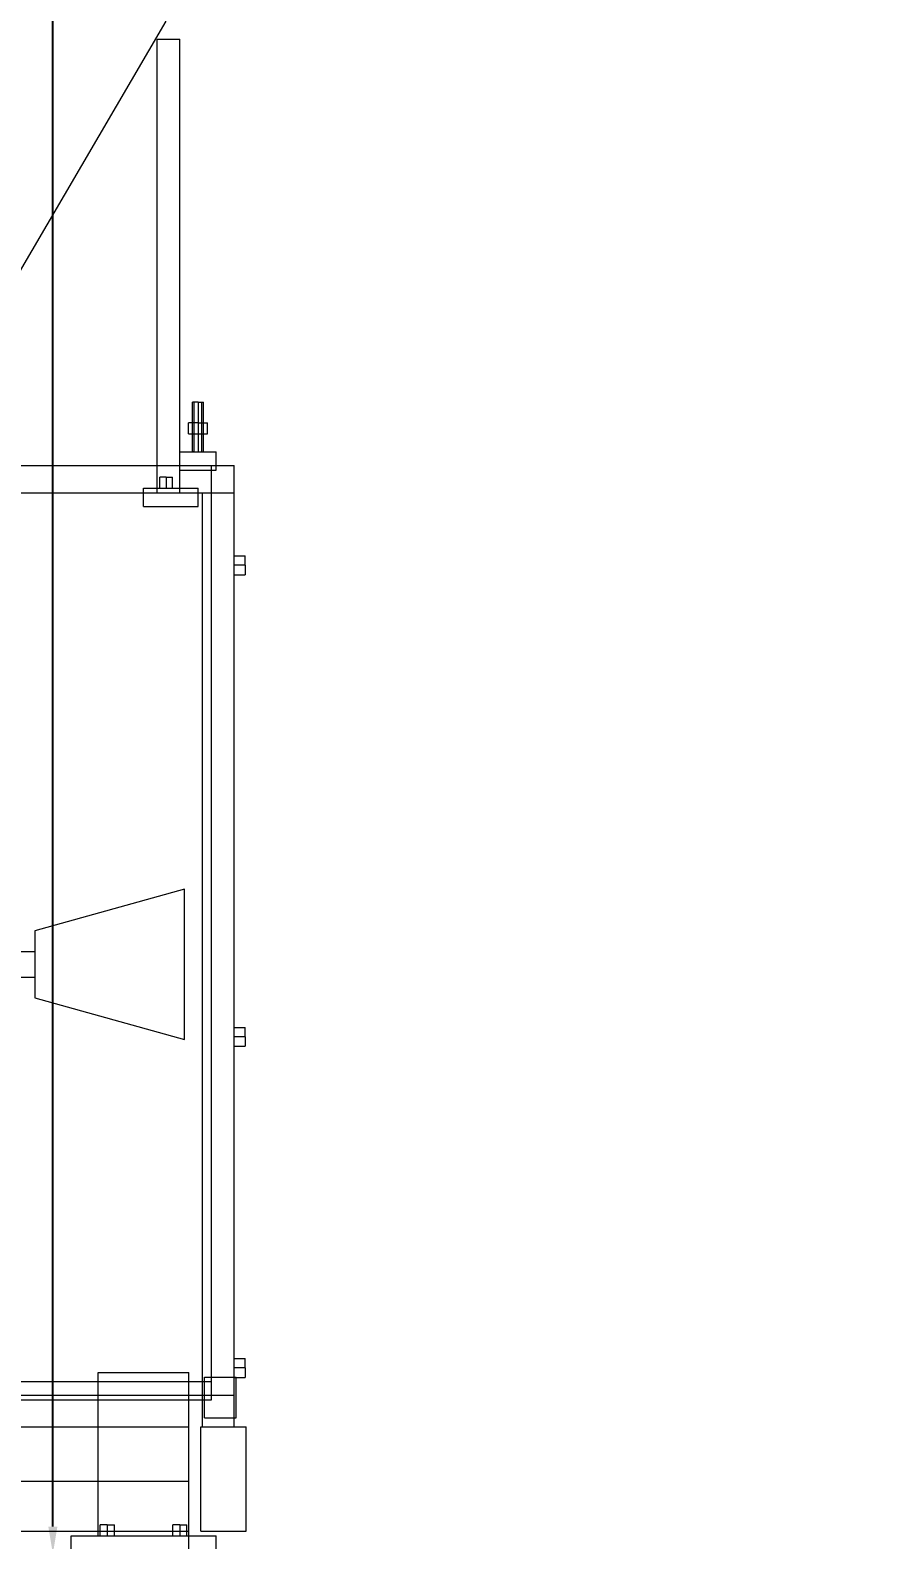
# Model space of a CAD drawing. Header units: millimetres. Extents: x -191664 to 191490, y -197311 to 10263.
# Drawn here: x 2025 to 2962, y -97084 to -95420 of the extents above; entities that cross this region are included whole.
import ezdxf

# ---------------------------------------------------------------- set-up
doc = ezdxf.new("R2010")
doc.units = ezdxf.units.MM
for name, color, linetype, lineweight in [('COTAS_R', 1, 'Continuous', 0), ('DET_mezcladora_frontal', 7, 'Continuous', 0), ('R15_COTAS_TRANSPORTE_P', 1, 'Continuous', 0)]:
    doc.layers.add(name, color=color, linetype=linetype, lineweight=lineweight)
doc.dimstyles.new('PLANTA_20', dxfattribs={"dimtxt": 50, "dimasz": 30, "dimexe": 30, "dimexo": 16, "dimgap": 20, "dimtad": 1, "dimtih": 1, "dimtoh": 1, "dimdec": 1, "dimzin": 0, "dimdsep": 46, "dimcen": 0.09, "dimadec": 0, "dimazin": 0, "dimtfac": 1, "dimtdec": 4, "dimtofl": 0, "dimtmove": 0, "dimatfit": 3, "dimfxl": 1, "dimtolj": 1, "dimtzin": 0, "dimarcsym": 0})

# ---------------------------------------------------------------- blocks, each defined once
blk = doc.blocks.new('*D70')
at = {"layer": 'COTAS_R', "color": 0, "lineweight": -2, "transparency": 16777216}
for p, q in [((966, -95200), (2080, -95200)), ((2050, -97070), (2050, -95230)), ((966, -97100), (2080, -97100))]:
    blk.add_line(p, q, dxfattribs=at)
at = {"layer": 'COTAS_R', "color": 0, "transparency": 16777216}
for points in [[(2045, -95230), (2055, -95230), (2050, -95200)], [(2045, -97070), (2055, -97070), (2050, -97100)]]:
    blk.add_solid(points, dxfattribs=at)
at = {"layer": 'Defpoints', "color": 0, "transparency": 16777216}
for p in [(950, -95200), (2050, -95200), (950, -97100)]:
    blk.add_point(p, dxfattribs=at)
blk = doc.blocks.new('*D133')
at = {"layer": 'Defpoints', "color": 0, "transparency": 16777216}
for p in [(439.7, -194148), (217.9, -194406.1), (-500, -194490), (-500, -194490), (500, -194490)]:
    blk.add_point(p, dxfattribs=at)
at = {"layer": 'R15_COTAS_TRANSPORTE_P', "color": 0, "lineweight": -2, "transparency": 16777216}
blk.add_arc((-500, -194490), 722.8, 2.3783, 17.6217, dxfattribs=at)
at = {"layer": 'R15_COTAS_TRANSPORTE_P', "color": 0, "transparency": 16777216}
for points in [[(184.1, -194272.8), (193.6, -194269.6), (179.2, -194242.8)], [(227.1, -194459.9), (217.2, -194460.1), (222.8, -194490)]]:
    blk.add_solid(points, dxfattribs=at)

msp = doc.modelspace()

# ---------------------------------------------------------------- linework, layer by layer
at = {"layer": 'DET_mezcladora_frontal', "color": 253, "true_color": 0xa5a6aa}
for p, q in [((1900, -95880), (2175, -95410)), ((975, -95930), (2225, -95930)), ((2225, -96925), (2225, -95930)), ((975, -96910), (2225, -96910)), ((1750, -96910), (2225, -96910)), ((2225, -96930), (2225, -96910)), ((975, -96925), (2225, -96925)), ((975, -96930), (2225, -96930)), ((1750, -96930), (2225, -96930))]:
    msp.add_line(p, q, dxfattribs=at)
at = {"layer": 'DET_mezcladora_frontal', "color": 251, "true_color": 0x64686b}
for p, q in [((2165, -95430), (2190, -95430)), ((2165, -95930), (2165, -95430)), ((2190, -95930), (2190, -95430)), ((2190, -95885), (2230, -95885)), ((2190, -95905), (2190, -95885)), ((2230, -95905), (2230, -95885)), ((2190, -95905), (2230, -95905)), ((2165, -95930), (2190, -95930)), ((2100, -96900), (2200, -96900)), ((2100, -97080), (2100, -96900)), ((2200, -97080), (2200, -96900)), ((1000, -96960), (2200, -96960)), ((2200, -97075), (2200, -96960)), ((2213, -96960), (2263, -96960)), ((2213, -97075), (2213, -96960)), ((2263, -97075), (2263, -96960)), ((1000, -97020), (2200, -97020)), ((2200, -97100), (2200, -97020)), ((1000, -97075), (2200, -97075)), ((2100, -97080), (2200, -97080)), ((2213, -97075), (2263, -97075))]:
    msp.add_line(p, q, dxfattribs=at)
at = {"layer": 'DET_mezcladora_frontal', "color": 149, "true_color": 0x3c4245}
for p, q in [((2205.76, -95830), (2204, -95830)), ((2204, -95885), (2204, -95830)), ((2210, -95830), (2205.76, -95830)), ((2205.76, -95885), (2205.76, -95830)), ((2210, -95830), (2214.24, -95830)), ((2210, -95830), (2210, -95885)), ((2214.24, -95830), (2216, -95830)), ((2214.24, -95885), (2214.24, -95830)), ((2216, -95885), (2216, -95830)), ((2205.76, -95885), (2204, -95885)), ((2205.76, -95885), (2210, -95885)), ((2210, -95885), (2214.24, -95885)), ((2214.24, -95885), (2216, -95885)), ((2250, -96010), (2250, -95999.61)), ((2250, -95999.61), (2262, -95999.61)), ((2262, -96010), (2262, -95999.61)), ((2250, -96020.39), (2250, -96010)), ((2262, -96010), (2250, -96010)), ((2250, -96020.39), (2262, -96020.39)), ((2262, -96010), (2262, -96020.39)), ((2250, -96530), (2250, -96519.61)), ((2250, -96519.61), (2262, -96519.61)), ((2262, -96530), (2262, -96519.61)), ((2250, -96540.39), (2250, -96530)), ((2262, -96530), (2250, -96530)), ((2250, -96540.39), (2262, -96540.39)), ((2262, -96530), (2262, -96540.39)), ((2250, -96895), (2250, -96884.61)), ((2250, -96884.61), (2262, -96884.61)), ((2262, -96895), (2262, -96884.61)), ((2250, -96905.39), (2250, -96895)), ((2262, -96895), (2250, -96895)), ((2250, -96905.39), (2262, -96905.39)), ((2262, -96895), (2262, -96905.39))]:
    msp.add_line(p, q, dxfattribs=at)
at = {"layer": 'DET_mezcladora_frontal', "color": 43, "true_color": 0xe7bf45}
for p, q in [((2210, -95853), (2199.61, -95853)), ((2199.61, -95865), (2199.61, -95853)), ((2210, -95853), (2220.39, -95853)), ((2210, -95853), (2210, -95865)), ((2220.39, -95865), (2220.39, -95853)), ((2199.61, -95865), (2210, -95865)), ((2210, -95865), (2220.39, -95865)), ((2175, -95913), (2168.07, -95913)), ((2168.07, -95925), (2168.07, -95913)), ((2168.07, -95925), (2175, -95925)), ((2175, -95913), (2181.93, -95913)), ((2175, -95913), (2175, -95925)), ((2175, -95925), (2181.93, -95925)), ((2181.93, -95925), (2181.93, -95913)), ((2110, -97068), (2102.21, -97068)), ((2102.21, -97080), (2102.21, -97068)), ((2110, -97068), (2117.79, -97068)), ((2110, -97068), (2110, -97080)), ((2117.79, -97080), (2117.79, -97068)), ((2190, -97068), (2182.21, -97068)), ((2182.21, -97080), (2182.21, -97068)), ((2190, -97068), (2197.79, -97068)), ((2190, -97068), (2190, -97080)), ((2197.79, -97080), (2197.79, -97068)), ((2102.21, -97080), (2110, -97080)), ((2110, -97080), (2117.79, -97080)), ((2182.21, -97080), (2190, -97080)), ((2190, -97080), (2197.79, -97080))]:
    msp.add_line(p, q, dxfattribs=at)
at = {"layer": 'DET_mezcladora_frontal', "color": 9, "true_color": 0xc6c9c8}
for p, q in [((950, -95900), (2250, -95900)), ((2225, -95930), (2225, -95900)), ((2250, -95930), (2250, -95900)), ((2150, -95925), (2210, -95925)), ((2150, -95945), (2150, -95925)), ((2210, -95945), (2210, -95925)), ((950, -95930), (2250, -95930)), ((2215, -95930), (2250, -95930)), ((2215, -96960), (2215, -95930)), ((2225, -95930), (2250, -95930)), ((2250, -96960), (2250, -95930)), ((2150, -95945), (2210, -95945)), ((1885, -96436), (2030, -96436)), ((2030, -96436), (2030, -96464)), ((1885, -96464), (2030, -96464)), ((2217, -96905), (2252, -96905)), ((2217, -96950), (2217, -96905)), ((2252, -96950), (2252, -96905)), ((2217, -96950), (2252, -96950)), ((2215, -96960), (2250, -96960)), ((2070, -97080), (2230, -97080)), ((2070, -97100), (2070, -97080)), ((2230, -97100), (2230, -97080))]:
    msp.add_line(p, q, dxfattribs=at)
at = {"layer": 'DET_mezcladora_frontal', "color": 252, "true_color": 0x8b8c91}
for p, q in [((2225, -95900), (2250, -95900)), ((2225, -96925), (2225, -95900)), ((2250, -96925), (2250, -95900)), ((2225, -96925), (2250, -96925))]:
    msp.add_line(p, q, dxfattribs=at)
at = {"layer": 'DET_mezcladora_frontal', "color": 254, "true_color": 0xdce0df}
for p, q in [((2195, -96367), (2030, -96413)), ((2195, -96533), (2195, -96367)), ((2030, -96413), (2030, -96487)), ((2030, -96487), (2195, -96533))]:
    msp.add_line(p, q, dxfattribs=at)

# ---------------------------------------------------------------- dimensions: what is measured, and where the dimension line sits
at = {"layer": 'COTAS_R'}
dim = msp.add_aligned_dim(p1=(950, -97100), p2=(950, -95200), distance=-1100, text='<> R', dimstyle='PLANTA_20', dxfattribs=at)
dim.commit()
dim.dimension.update_dxf_attribs({"geometry": '*D70', "text_midpoint": (2050, -96150)})
at = {"layer": 'R15_COTAS_TRANSPORTE_P'}
dim = msp.add_angular_dim_2l(base=(217.89, -194406.09), line1=((-500, -194490), (500, -194490)), line2=((-500, -194490), (439.69, -194147.98)), dimstyle='PLANTA_20', dxfattribs=at)
dim.commit()
dim.dimension.update_dxf_attribs({"geometry": '*D133', "text_midpoint": (191490.46, -33543.69)})

doc.saveas('drawing.dxf')
